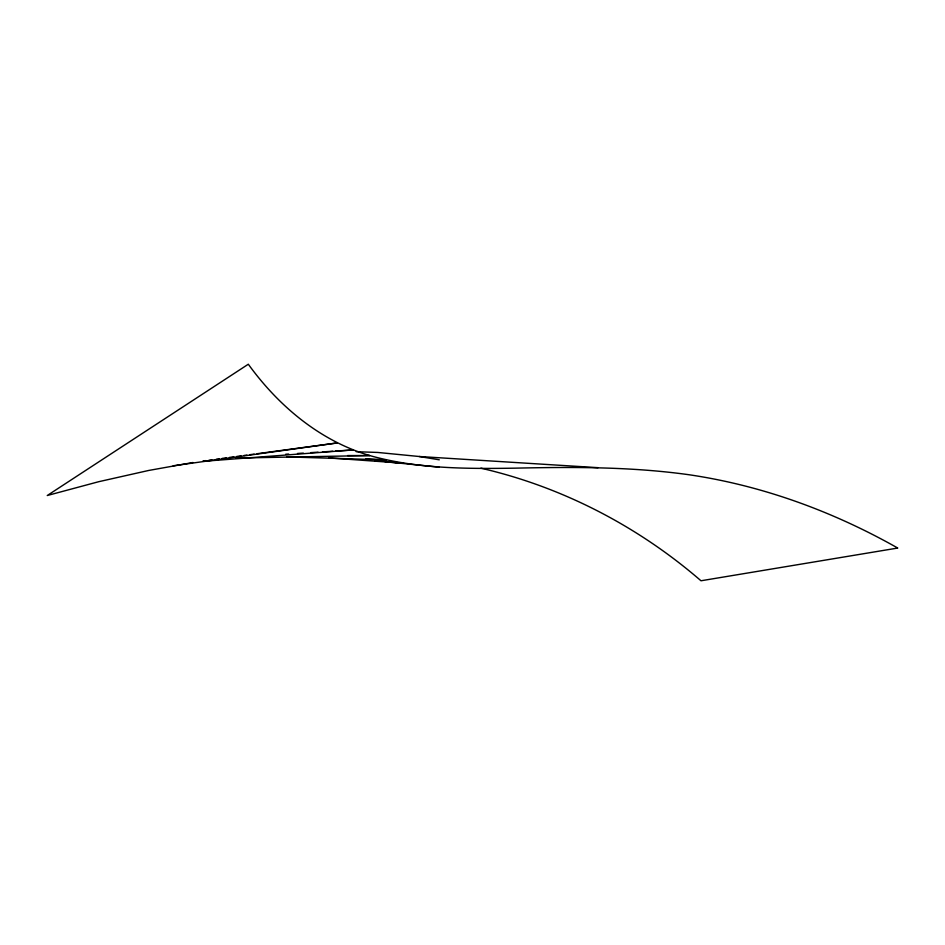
<?xml version="1.0" encoding="UTF-8"?>
<svg xmlns="http://www.w3.org/2000/svg" width="945" height="945" viewBox="0 0 945 945"><rect width="100%" height="100%" fill="white"/><g stroke="black" fill="none" stroke-linecap="round" stroke-linejoin="round"><path stroke-width="1.42" d="M193.016 462.518L148.696 470.456L98.682 481.714L47.25 495.523L248.311 364.227C278.515 405.948 319.717 440.63 369.672 455.549C416.839 468.885 466.228 468.885 514.848 468.165C573.001 466.877 631.378 466.676 689.118 474.756C762.627 485.588 833.183 511.529 897.75 548.041L700.989 580.773C638.064 526.318 562.086 486.829 480.899 468.188M173.183 465.779L337.306 442.933L257.099 453.718M208.975 460.18L211.893 459.79M216.263 459.199L219.181 458.809M222.099 458.419L226.469 457.829M229.387 457.439L233.769 456.848M236.687 456.459L241.058 455.868M243.975 455.478L246.893 455.088M249.811 454.699L254.181 454.108M203.033 461.006L205.892 460.628M203.199 461.302L353.3 449.926L335.676 451.048M285.721 454.238L288.662 454.049M297.474 453.482L303.357 453.116M310.704 452.643L318.052 452.171M322.458 451.899L332.734 451.237M235.801 458.077L369.672 455.549L347.583 455.561M286.937 456.896L386.41 459.943L365.869 458.821M356.17 451.698L377.657 452.442L419.214 456.506L598.008 467.669M315.819 456.943L318.737 457.156M328.978 457.888L403.527 463.239L375.945 460.498M374.822 460.617L380.658 461.207M385.028 461.656L438.952 467.149M419.214 456.506L439.295 459.802"/></g></svg>
